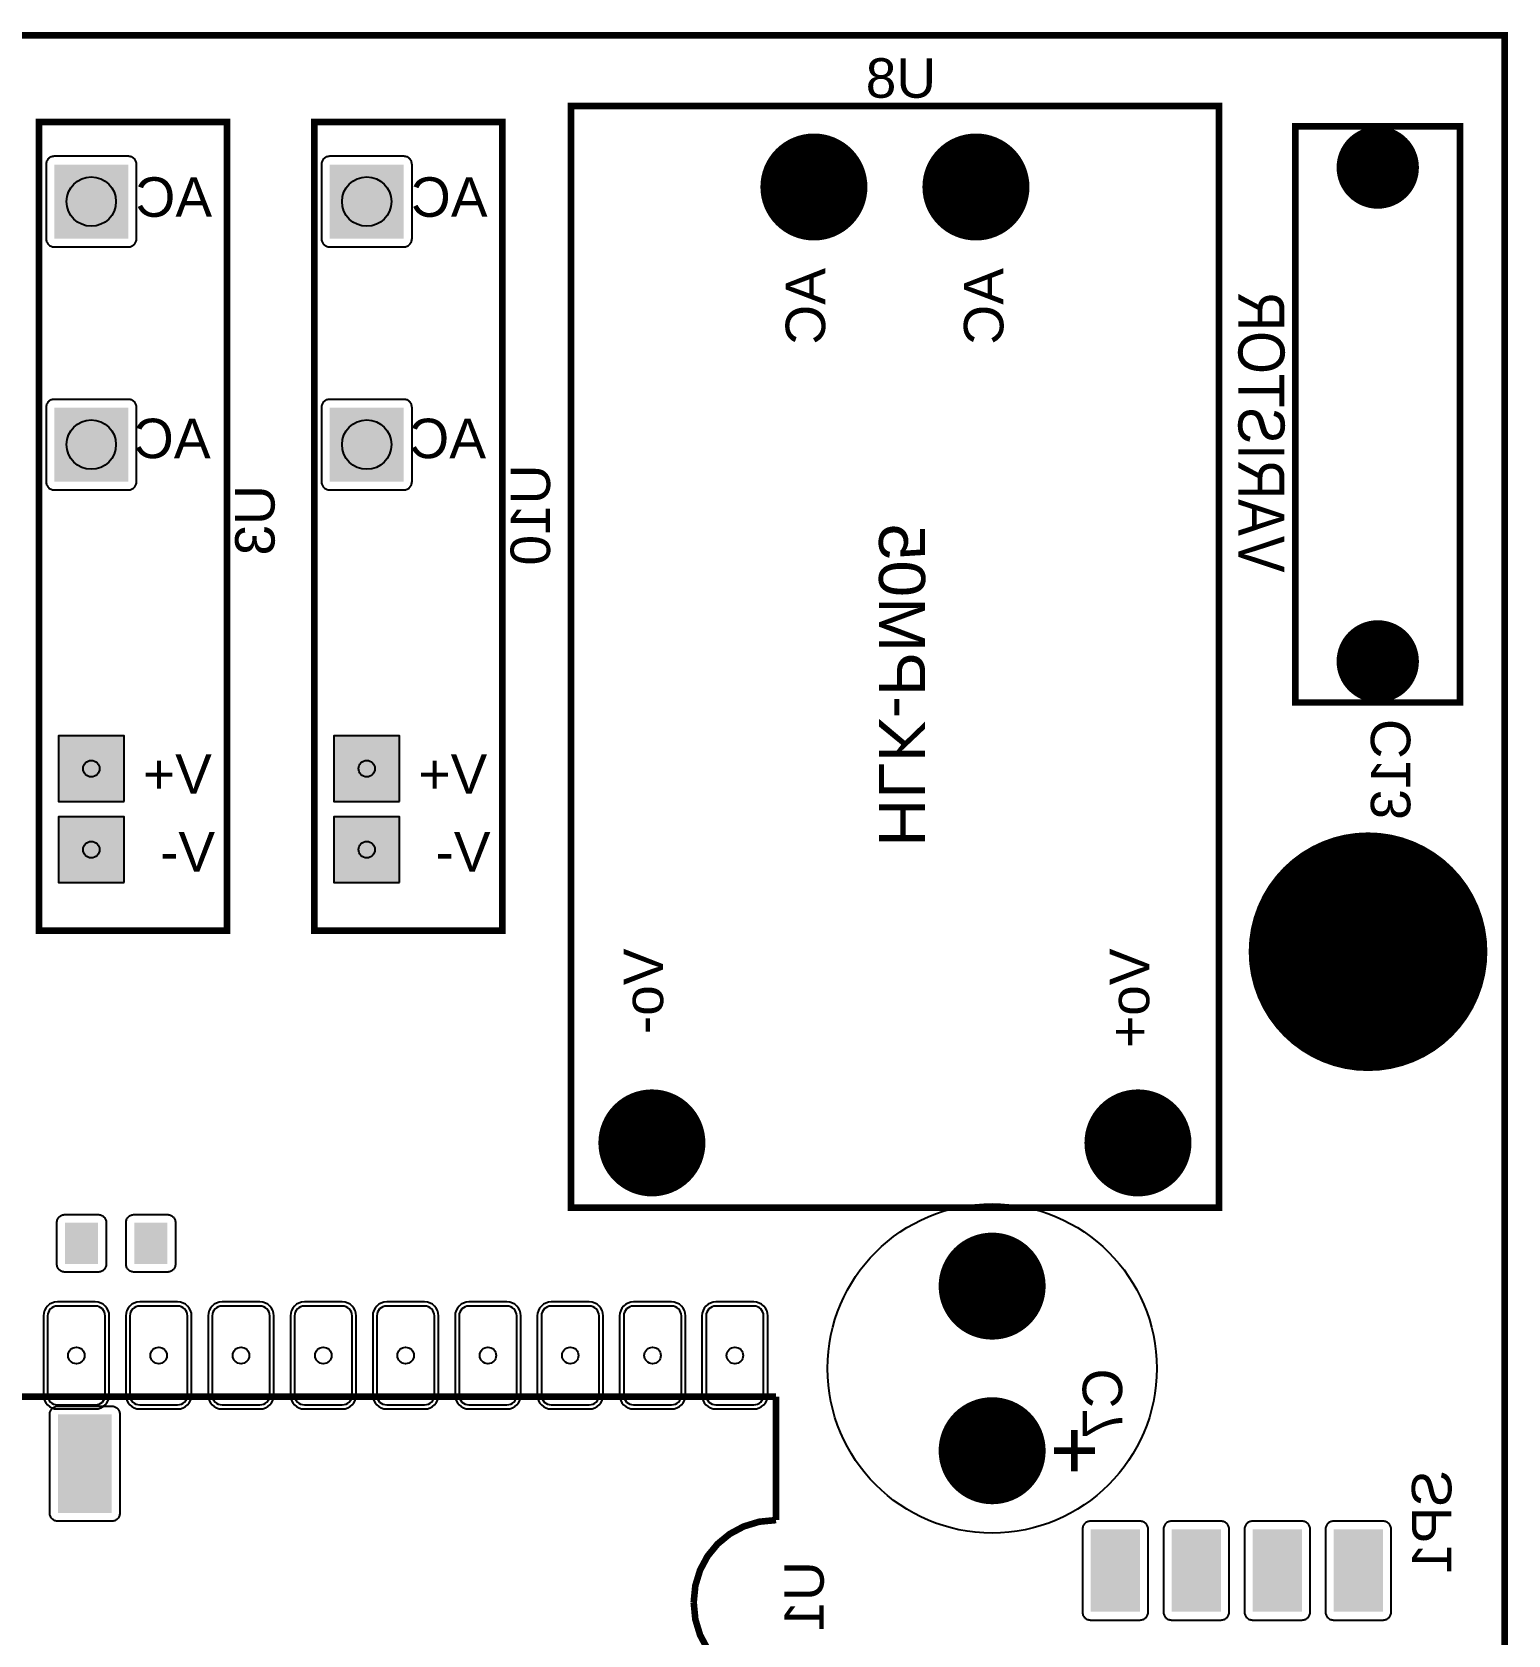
# Model space of a CAD drawing. Header units: inches. Extents: x -2.86 to 2.86, y -1.73 to 1.73.
# Drawn here: x 0.989 to 2.782, y -0.218 to 1.73 of the extents above; entities that cross this region are included whole.
import ezdxf

# ---------------------------------------------------------------- set-up
doc = ezdxf.new("R2010")
doc.units = ezdxf.units.IN
doc.layers.get('0').update_dxf_attribs({"linetype": 'CONTINUOUS'})

# ---------------------------------------------------------------- blocks, each defined once
blk = doc.blocks.new('RPAD')
blk.add_trace([(-0.5, -0.5), (-0.5, 0.5), (0.5, -0.5), (0.5, 0.5)])
blk = doc.blocks.new('EPAD')
at = {"const_width": 0.5}
blk.add_lwpolyline([(-0.25, 0, 1), (0.25, 0, 1)], format="xyb", close=True, dxfattribs=at)

msp = doc.modelspace()

# ---------------------------------------------------------------- linework, layer by layer
at = {"const_width": 0.008}
for points in [[(-2.856299, -1.725984), (2.778189, -1.725984), (2.778189, 1.725984), (-2.856299, 1.725984), (-2.856299, -1.725984)], [(-2.856299, -1.725984), (2.778189, -1.725984), (2.778189, 1.725984), (-2.856299, 1.725984), (-2.856299, -1.725984)], [(-2.856299, -1.725984), (2.778189, -1.725984), (2.778189, 1.725984), (-2.856299, 1.725984), (-2.856299, -1.725984)], [(1.643701, 0.301575), (2.431102, 0.301575), (2.431102, 1.640157), (1.643701, 1.640157), (1.643701, 0.301575)], [(1.643701, 0.301575), (2.431102, 0.301575), (2.431102, 1.640157), (1.643701, 1.640157), (1.643701, 0.301575)], [(1.643701, 0.301575), (2.431102, 0.301575), (2.431102, 1.640157), (1.643701, 1.640157), (1.643701, 0.301575)], [(0.997417, 0.638189), (1.225764, 0.638189), (1.225764, 1.620756), (0.997417, 1.620756), (0.997417, 0.638189)], [(0.997417, 0.638189), (1.225764, 0.638189), (1.225764, 1.620756), (0.997417, 1.620756), (0.997417, 0.638189)], [(0.997417, 0.638189), (1.225764, 0.638189), (1.225764, 1.620756), (0.997417, 1.620756), (0.997417, 0.638189)], [(1.332063, 0.638189), (1.560409, 0.638189), (1.560409, 1.620756), (1.332063, 1.620756), (1.332063, 0.638189)], [(1.332063, 0.638189), (1.560409, 0.638189), (1.560409, 1.620756), (1.332063, 1.620756), (1.332063, 0.638189)], [(1.332063, 0.638189), (1.560409, 0.638189), (1.560409, 1.620756), (1.332063, 1.620756), (1.332063, 0.638189)], [(2.524016, 0.915354), (2.724016, 0.915354), (2.724016, 1.615354), (2.524016, 1.615354), (2.524016, 0.915354)], [(2.524016, 0.915354), (2.724016, 0.915354), (2.724016, 1.615354), (2.524016, 1.615354), (2.524016, 0.915354)], [(2.524016, 0.915354), (2.724016, 0.915354), (2.724016, 1.615354), (2.524016, 1.615354), (2.524016, 0.915354)], [(1.892913, 0.072047), (-0.107087, 0.072047)], [(1.892913, 0.072047), (-0.107087, 0.072047)], [(1.892913, 0.072047), (-0.107087, 0.072047)], [(1.892913, -0.077953), (1.892913, 0.072047)], [(1.892913, -0.077953), (1.892913, 0.072047)], [(1.892913, -0.077953), (1.892913, 0.072047)], [(2.255512, -0.018701), (2.255512, 0.031299)], [(2.255512, -0.018701), (2.255512, 0.031299)], [(2.255512, -0.018701), (2.255512, 0.031299)], [(2.280512, 0.006299), (2.230512, 0.006299)], [(2.280512, 0.006299), (2.230512, 0.006299)], [(2.280512, 0.006299), (2.230512, 0.006299)], [(1.792913, -0.177953), (1.794913, -0.157578), (1.800663, -0.138703), (1.809788, -0.121703), (1.821913, -0.106953), (1.836663, -0.094828), (1.853663, -0.085703), (1.872539, -0.079953), (1.892913, -0.077953)], [(1.792913, -0.177953), (1.794913, -0.157578), (1.800663, -0.138703), (1.809788, -0.121703), (1.821913, -0.106953), (1.836663, -0.094828), (1.853663, -0.085703), (1.872539, -0.079953), (1.892913, -0.077953)], [(1.792913, -0.177953), (1.794913, -0.157578), (1.800663, -0.138703), (1.809788, -0.121703), (1.821913, -0.106953), (1.836663, -0.094828), (1.853663, -0.085703), (1.872539, -0.079953), (1.892913, -0.077953)], [(1.792913, -0.177953), (1.794913, -0.198615), (1.800663, -0.217625), (1.809788, -0.234642), (1.821913, -0.249328), (1.836663, -0.261341), (1.853663, -0.270343), (1.872539, -0.275994), (1.892913, -0.277953)], [(1.792913, -0.177953), (1.794913, -0.198615), (1.800663, -0.217625), (1.809788, -0.234642), (1.821913, -0.249328), (1.836663, -0.261341), (1.853663, -0.270343), (1.872539, -0.275994), (1.892913, -0.277953)], [(1.792913, -0.177953), (1.794913, -0.198615), (1.800663, -0.217625), (1.809788, -0.234642), (1.821913, -0.249328), (1.836663, -0.261341), (1.853663, -0.270343), (1.872539, -0.275994), (1.892913, -0.277953)]]:
    msp.add_lwpolyline(points, dxfattribs=at)
for points in [[(1.116024, 1.479016), (1.116024, 1.569016), (1.115973, 1.570055), (1.115825, 1.57106), (1.115583, 1.572027), (1.115252, 1.572951), (1.114837, 1.573828), (1.114343, 1.574652), (1.113773, 1.575419), (1.113133, 1.576125), (1.112427, 1.576765), (1.111659, 1.577335), (1.110835, 1.577829), (1.109959, 1.578244), (1.109035, 1.578575), (1.108068, 1.578817), (1.107063, 1.578965), (1.106024, 1.579016), (1.016024, 1.579016), (1.014984, 1.578965), (1.013979, 1.578817), (1.013012, 1.578575), (1.012088, 1.578244), (1.011212, 1.577829), (1.010388, 1.577335), (1.00962, 1.576765), (1.008914, 1.576125), (1.008274, 1.575419), (1.007705, 1.574652), (1.00721, 1.573828), (1.006795, 1.572951), (1.006465, 1.572027), (1.006222, 1.57106), (1.006074, 1.570055), (1.006024, 1.569016), (1.006024, 1.479016), (1.006074, 1.477976), (1.006222, 1.476971), (1.006465, 1.476004), (1.006795, 1.47508), (1.00721, 1.474204), (1.007705, 1.47338), (1.008274, 1.472612), (1.008914, 1.471906), (1.00962, 1.471266), (1.010388, 1.470697), (1.011212, 1.470202), (1.012088, 1.469787), (1.013012, 1.469457), (1.013979, 1.469215), (1.014984, 1.469066), (1.016024, 1.469016), (1.106024, 1.469016), (1.107063, 1.469066), (1.108068, 1.469215), (1.109035, 1.469457), (1.109959, 1.469787), (1.110835, 1.470202), (1.111659, 1.470697), (1.112427, 1.471266), (1.113133, 1.471906), (1.113773, 1.472612), (1.114343, 1.47338), (1.114837, 1.474204), (1.115252, 1.47508), (1.115583, 1.476004), (1.115825, 1.476971), (1.115973, 1.477976), (1.116024, 1.479016)], [(1.450669, 1.479016), (1.450669, 1.569016), (1.450619, 1.570055), (1.45047, 1.57106), (1.450228, 1.572027), (1.449898, 1.572951), (1.449483, 1.573828), (1.448988, 1.574652), (1.448419, 1.575419), (1.447779, 1.576125), (1.447072, 1.576765), (1.446305, 1.577335), (1.445481, 1.577829), (1.444605, 1.578244), (1.443681, 1.578575), (1.442714, 1.578817), (1.441709, 1.578965), (1.440669, 1.579016), (1.350669, 1.579016), (1.34963, 1.578965), (1.348625, 1.578817), (1.347658, 1.578575), (1.346734, 1.578244), (1.345857, 1.577829), (1.345033, 1.577335), (1.344266, 1.576765), (1.34356, 1.576125), (1.34292, 1.575419), (1.34235, 1.574652), (1.341856, 1.573828), (1.341441, 1.572951), (1.34111, 1.572027), (1.340868, 1.57106), (1.34072, 1.570055), (1.340669, 1.569016), (1.340669, 1.479016), (1.34072, 1.477976), (1.340868, 1.476971), (1.34111, 1.476004), (1.341441, 1.47508), (1.341856, 1.474204), (1.34235, 1.47338), (1.34292, 1.472612), (1.34356, 1.471906), (1.344266, 1.471266), (1.345033, 1.470697), (1.345857, 1.470202), (1.346734, 1.469787), (1.347658, 1.469457), (1.348625, 1.469215), (1.34963, 1.469066), (1.350669, 1.469016), (1.440669, 1.469016), (1.441709, 1.469066), (1.442714, 1.469215), (1.443681, 1.469457), (1.444605, 1.469787), (1.445481, 1.470202), (1.446305, 1.470697), (1.447072, 1.471266), (1.447779, 1.471906), (1.448419, 1.472612), (1.448988, 1.47338), (1.449483, 1.474204), (1.449898, 1.47508), (1.450228, 1.476004), (1.45047, 1.476971), (1.450619, 1.477976), (1.450669, 1.479016)], [(1.116024, 1.18374), (1.116024, 1.27374), (1.115973, 1.27478), (1.115825, 1.275785), (1.115583, 1.276752), (1.115252, 1.277676), (1.114837, 1.278552), (1.114343, 1.279376), (1.113773, 1.280144), (1.113133, 1.28085), (1.112427, 1.28149), (1.111659, 1.282059), (1.110835, 1.282554), (1.109959, 1.282969), (1.109035, 1.283299), (1.108068, 1.283541), (1.107063, 1.28369), (1.106024, 1.28374), (1.016024, 1.28374), (1.014984, 1.28369), (1.013979, 1.283541), (1.013012, 1.283299), (1.012088, 1.282969), (1.011212, 1.282554), (1.010388, 1.282059), (1.00962, 1.28149), (1.008914, 1.28085), (1.008274, 1.280144), (1.007705, 1.279376), (1.00721, 1.278552), (1.006795, 1.277676), (1.006465, 1.276752), (1.006222, 1.275785), (1.006074, 1.27478), (1.006024, 1.27374), (1.006024, 1.18374), (1.006074, 1.182701), (1.006222, 1.181696), (1.006465, 1.180729), (1.006795, 1.179805), (1.00721, 1.178928), (1.007705, 1.178104), (1.008274, 1.177337), (1.008914, 1.176631), (1.00962, 1.175991), (1.010388, 1.175421), (1.011212, 1.174927), (1.012088, 1.174512), (1.013012, 1.174181), (1.013979, 1.173939), (1.014984, 1.173791), (1.016024, 1.17374), (1.106024, 1.17374), (1.107063, 1.173791), (1.108068, 1.173939), (1.109035, 1.174181), (1.109959, 1.174512), (1.110835, 1.174927), (1.111659, 1.175421), (1.112427, 1.175991), (1.113133, 1.176631), (1.113773, 1.177337), (1.114343, 1.178104), (1.114837, 1.178928), (1.115252, 1.179805), (1.115583, 1.180729), (1.115825, 1.181696), (1.115973, 1.182701), (1.116024, 1.18374)], [(1.450669, 1.18374), (1.450669, 1.27374), (1.450619, 1.27478), (1.45047, 1.275785), (1.450228, 1.276752), (1.449898, 1.277676), (1.449483, 1.278552), (1.448988, 1.279376), (1.448419, 1.280144), (1.447779, 1.28085), (1.447072, 1.28149), (1.446305, 1.282059), (1.445481, 1.282554), (1.444605, 1.282969), (1.443681, 1.283299), (1.442714, 1.283541), (1.441709, 1.28369), (1.440669, 1.28374), (1.350669, 1.28374), (1.34963, 1.28369), (1.348625, 1.283541), (1.347658, 1.283299), (1.346734, 1.282969), (1.345857, 1.282554), (1.345033, 1.282059), (1.344266, 1.28149), (1.34356, 1.28085), (1.34292, 1.280144), (1.34235, 1.279376), (1.341856, 1.278552), (1.341441, 1.277676), (1.34111, 1.276752), (1.340868, 1.275785), (1.34072, 1.27478), (1.340669, 1.27374), (1.340669, 1.18374), (1.34072, 1.182701), (1.340868, 1.181696), (1.34111, 1.180729), (1.341441, 1.179805), (1.341856, 1.178928), (1.34235, 1.178104), (1.34292, 1.177337), (1.34356, 1.176631), (1.344266, 1.175991), (1.345033, 1.175421), (1.345857, 1.174927), (1.346734, 1.174512), (1.347658, 1.174181), (1.348625, 1.173939), (1.34963, 1.173791), (1.350669, 1.17374), (1.440669, 1.17374), (1.441709, 1.173791), (1.442714, 1.173939), (1.443681, 1.174181), (1.444605, 1.174512), (1.445481, 1.174927), (1.446305, 1.175421), (1.447072, 1.175991), (1.447779, 1.176631), (1.448419, 1.177337), (1.448988, 1.178104), (1.449483, 1.178928), (1.449898, 1.179805), (1.450228, 1.180729), (1.45047, 1.181696), (1.450619, 1.182701), (1.450669, 1.18374)], [(1.101024, 0.795039), (1.101024, 0.875039), (1.021024, 0.875039), (1.021024, 0.795039), (1.101024, 0.795039)], [(1.435669, 0.795039), (1.435669, 0.875039), (1.355669, 0.875039), (1.355669, 0.795039), (1.435669, 0.795039)], [(1.101024, 0.696614), (1.101024, 0.776614), (1.021024, 0.776614), (1.021024, 0.696614), (1.101024, 0.696614)], [(1.435669, 0.696614), (1.435669, 0.776614), (1.355669, 0.776614), (1.355669, 0.696614), (1.435669, 0.696614)], [(1.029213, 0.293268), (1.069213, 0.293268), (1.070252, 0.293217), (1.071257, 0.293069), (1.072224, 0.292827), (1.073148, 0.292496), (1.074024, 0.292081), (1.074848, 0.291587), (1.075616, 0.291017), (1.076322, 0.290377), (1.076962, 0.289671), (1.077531, 0.288904), (1.078026, 0.28808), (1.078441, 0.287203), (1.078772, 0.286279), (1.079014, 0.285312), (1.079162, 0.284307), (1.079213, 0.283268), (1.079213, 0.233268), (1.079162, 0.232228), (1.079014, 0.231223), (1.078772, 0.230256), (1.078441, 0.229332), (1.078026, 0.228456), (1.077531, 0.227632), (1.076962, 0.226865), (1.076322, 0.226158), (1.075616, 0.225518), (1.074848, 0.224949), (1.074024, 0.224454), (1.073148, 0.224039), (1.072224, 0.223709), (1.071257, 0.223467), (1.070252, 0.223318), (1.069213, 0.223268), (1.029213, 0.223268), (1.028173, 0.223318), (1.027168, 0.223467), (1.026201, 0.223709), (1.025277, 0.224039), (1.024401, 0.224454), (1.023577, 0.224949), (1.022809, 0.225518), (1.022103, 0.226158), (1.021463, 0.226865), (1.020894, 0.227632), (1.020399, 0.228456), (1.019984, 0.229332), (1.019654, 0.230256), (1.019411, 0.231223), (1.019263, 0.232228), (1.019213, 0.233268), (1.019213, 0.283268), (1.019263, 0.284307), (1.019411, 0.285312), (1.019654, 0.286279), (1.019984, 0.287203), (1.020399, 0.28808), (1.020894, 0.288904), (1.021463, 0.289671), (1.022103, 0.290377), (1.022809, 0.291017), (1.023577, 0.291587), (1.024401, 0.292081), (1.025277, 0.292496), (1.026201, 0.292827), (1.027168, 0.293069), (1.028173, 0.293217), (1.029213, 0.293268)], [(1.113213, 0.293268), (1.153213, 0.293268), (1.154252, 0.293217), (1.155257, 0.293069), (1.156224, 0.292827), (1.157148, 0.292496), (1.158024, 0.292081), (1.158848, 0.291587), (1.159616, 0.291017), (1.160322, 0.290377), (1.160962, 0.289671), (1.161531, 0.288904), (1.162026, 0.28808), (1.162441, 0.287203), (1.162772, 0.286279), (1.163014, 0.285312), (1.163162, 0.284307), (1.163213, 0.283268), (1.163213, 0.233268), (1.163162, 0.232228), (1.163014, 0.231223), (1.162772, 0.230256), (1.162441, 0.229332), (1.162026, 0.228456), (1.161531, 0.227632), (1.160962, 0.226865), (1.160322, 0.226158), (1.159616, 0.225518), (1.158848, 0.224949), (1.158024, 0.224454), (1.157148, 0.224039), (1.156224, 0.223709), (1.155257, 0.223467), (1.154252, 0.223318), (1.153213, 0.223268), (1.113213, 0.223268), (1.112173, 0.223318), (1.111168, 0.223467), (1.110201, 0.223709), (1.109277, 0.224039), (1.108401, 0.224454), (1.107577, 0.224949), (1.106809, 0.225518), (1.106103, 0.226158), (1.105463, 0.226865), (1.104894, 0.227632), (1.104399, 0.228456), (1.103984, 0.229332), (1.103654, 0.230256), (1.103411, 0.231223), (1.103263, 0.232228), (1.103213, 0.233268), (1.103213, 0.283268), (1.103263, 0.284307), (1.103411, 0.285312), (1.103654, 0.286279), (1.103984, 0.287203), (1.104399, 0.28808), (1.104894, 0.288904), (1.105463, 0.289671), (1.106103, 0.290377), (1.106809, 0.291017), (1.107577, 0.291587), (1.108401, 0.292081), (1.109277, 0.292496), (1.110201, 0.292827), (1.111168, 0.293069), (1.112173, 0.293217), (1.113213, 0.293268)], [(1.019913, 0.057047), (1.065913, 0.057047), (1.069389, 0.057385), (1.072604, 0.058359), (1.075494, 0.059905), (1.077999, 0.061961), (1.080056, 0.064466), (1.081602, 0.067357), (1.082575, 0.070571), (1.082913, 0.074047), (1.082913, 0.170047), (1.082575, 0.173523), (1.081602, 0.176737), (1.080056, 0.179628), (1.077999, 0.182133), (1.075494, 0.18419), (1.072604, 0.185736), (1.069389, 0.186709), (1.065913, 0.187047), (1.019913, 0.187047), (1.016437, 0.186709), (1.013223, 0.185736), (1.010332, 0.18419), (1.007828, 0.182133), (1.005771, 0.179628), (1.004225, 0.176737), (1.003252, 0.173523), (1.002913, 0.170047), (1.002913, 0.074047), (1.003252, 0.070571), (1.004225, 0.067357), (1.005771, 0.064466), (1.007828, 0.061961), (1.010332, 0.059905), (1.013223, 0.058359), (1.016437, 0.057385), (1.019913, 0.057047)], [(1.019913, 0.062047), (1.065913, 0.062047), (1.068367, 0.062286), (1.070636, 0.062973), (1.072676, 0.064064), (1.074444, 0.065516), (1.075896, 0.067284), (1.076987, 0.069324), (1.077674, 0.071594), (1.077913, 0.074047), (1.077913, 0.170047), (1.077674, 0.172501), (1.076987, 0.17477), (1.075896, 0.17681), (1.074444, 0.178578), (1.072676, 0.18003), (1.070636, 0.181122), (1.068367, 0.181809), (1.065913, 0.182047), (1.019913, 0.182047), (1.01746, 0.181809), (1.015191, 0.181122), (1.01315, 0.18003), (1.011382, 0.178578), (1.009931, 0.17681), (1.008839, 0.17477), (1.008152, 0.172501), (1.007913, 0.170047), (1.007913, 0.074047), (1.008152, 0.071594), (1.008839, 0.069324), (1.009931, 0.067284), (1.011382, 0.065516), (1.01315, 0.064064), (1.015191, 0.062973), (1.01746, 0.062286), (1.019913, 0.062047)], [(1.119913, 0.057047), (1.165913, 0.057047), (1.169389, 0.057385), (1.172604, 0.058359), (1.175494, 0.059905), (1.177999, 0.061961), (1.180056, 0.064466), (1.181602, 0.067357), (1.182575, 0.070571), (1.182913, 0.074047), (1.182913, 0.170047), (1.182575, 0.173523), (1.181602, 0.176737), (1.180056, 0.179628), (1.177999, 0.182133), (1.175494, 0.18419), (1.172604, 0.185736), (1.169389, 0.186709), (1.165913, 0.187047), (1.119913, 0.187047), (1.116437, 0.186709), (1.113223, 0.185736), (1.110332, 0.18419), (1.107828, 0.182133), (1.105771, 0.179628), (1.104225, 0.176737), (1.103252, 0.173523), (1.102913, 0.170047), (1.102913, 0.074047), (1.103252, 0.070571), (1.104225, 0.067357), (1.105771, 0.064466), (1.107828, 0.061961), (1.110332, 0.059905), (1.113223, 0.058359), (1.116437, 0.057385), (1.119913, 0.057047)], [(1.119913, 0.062047), (1.165913, 0.062047), (1.168367, 0.062286), (1.170636, 0.062973), (1.172676, 0.064064), (1.174444, 0.065516), (1.175896, 0.067284), (1.176987, 0.069324), (1.177674, 0.071594), (1.177913, 0.074047), (1.177913, 0.170047), (1.177674, 0.172501), (1.176987, 0.17477), (1.175896, 0.17681), (1.174444, 0.178578), (1.172676, 0.18003), (1.170636, 0.181122), (1.168367, 0.181809), (1.165913, 0.182047), (1.119913, 0.182047), (1.11746, 0.181809), (1.115191, 0.181122), (1.11315, 0.18003), (1.111382, 0.178578), (1.109931, 0.17681), (1.108839, 0.17477), (1.108152, 0.172501), (1.107913, 0.170047), (1.107913, 0.074047), (1.108152, 0.071594), (1.108839, 0.069324), (1.109931, 0.067284), (1.111382, 0.065516), (1.11315, 0.064064), (1.115191, 0.062973), (1.11746, 0.062286), (1.119913, 0.062047)], [(1.219913, 0.057047), (1.265913, 0.057047), (1.269389, 0.057385), (1.272604, 0.058359), (1.275494, 0.059905), (1.277999, 0.061961), (1.280056, 0.064466), (1.281602, 0.067357), (1.282575, 0.070571), (1.282913, 0.074047), (1.282913, 0.170047), (1.282575, 0.173523), (1.281602, 0.176737), (1.280056, 0.179628), (1.277999, 0.182133), (1.275494, 0.18419), (1.272604, 0.185736), (1.269389, 0.186709), (1.265913, 0.187047), (1.219913, 0.187047), (1.216437, 0.186709), (1.213223, 0.185736), (1.210332, 0.18419), (1.207828, 0.182133), (1.205771, 0.179628), (1.204225, 0.176737), (1.203252, 0.173523), (1.202913, 0.170047), (1.202913, 0.074047), (1.203252, 0.070571), (1.204225, 0.067357), (1.205771, 0.064466), (1.207828, 0.061961), (1.210332, 0.059905), (1.213223, 0.058359), (1.216437, 0.057385), (1.219913, 0.057047)], [(1.219913, 0.062047), (1.265913, 0.062047), (1.268367, 0.062286), (1.270636, 0.062973), (1.272676, 0.064064), (1.274444, 0.065516), (1.275896, 0.067284), (1.276987, 0.069324), (1.277674, 0.071594), (1.277913, 0.074047), (1.277913, 0.170047), (1.277674, 0.172501), (1.276987, 0.17477), (1.275896, 0.17681), (1.274444, 0.178578), (1.272676, 0.18003), (1.270636, 0.181122), (1.268367, 0.181809), (1.265913, 0.182047), (1.219913, 0.182047), (1.21746, 0.181809), (1.215191, 0.181122), (1.21315, 0.18003), (1.211382, 0.178578), (1.209931, 0.17681), (1.208839, 0.17477), (1.208152, 0.172501), (1.207913, 0.170047), (1.207913, 0.074047), (1.208152, 0.071594), (1.208839, 0.069324), (1.209931, 0.067284), (1.211382, 0.065516), (1.21315, 0.064064), (1.215191, 0.062973), (1.21746, 0.062286), (1.219913, 0.062047)], [(1.319913, 0.057047), (1.365913, 0.057047), (1.369389, 0.057385), (1.372604, 0.058359), (1.375494, 0.059905), (1.377999, 0.061961), (1.380056, 0.064466), (1.381602, 0.067357), (1.382575, 0.070571), (1.382913, 0.074047), (1.382913, 0.170047), (1.382575, 0.173523), (1.381602, 0.176737), (1.380056, 0.179628), (1.377999, 0.182133), (1.375494, 0.18419), (1.372604, 0.185736), (1.369389, 0.186709), (1.365913, 0.187047), (1.319913, 0.187047), (1.316437, 0.186709), (1.313223, 0.185736), (1.310332, 0.18419), (1.307828, 0.182133), (1.305771, 0.179628), (1.304225, 0.176737), (1.303252, 0.173523), (1.302913, 0.170047), (1.302913, 0.074047), (1.303252, 0.070571), (1.304225, 0.067357), (1.305771, 0.064466), (1.307828, 0.061961), (1.310332, 0.059905), (1.313223, 0.058359), (1.316437, 0.057385), (1.319913, 0.057047)], [(1.319913, 0.062047), (1.365913, 0.062047), (1.368367, 0.062286), (1.370636, 0.062973), (1.372676, 0.064064), (1.374444, 0.065516), (1.375896, 0.067284), (1.376987, 0.069324), (1.377674, 0.071594), (1.377913, 0.074047), (1.377913, 0.170047), (1.377674, 0.172501), (1.376987, 0.17477), (1.375896, 0.17681), (1.374444, 0.178578), (1.372676, 0.18003), (1.370636, 0.181122), (1.368367, 0.181809), (1.365913, 0.182047), (1.319913, 0.182047), (1.31746, 0.181809), (1.315191, 0.181122), (1.31315, 0.18003), (1.311382, 0.178578), (1.309931, 0.17681), (1.308839, 0.17477), (1.308152, 0.172501), (1.307913, 0.170047), (1.307913, 0.074047), (1.308152, 0.071594), (1.308839, 0.069324), (1.309931, 0.067284), (1.311382, 0.065516), (1.31315, 0.064064), (1.315191, 0.062973), (1.31746, 0.062286), (1.319913, 0.062047)], [(1.419913, 0.057047), (1.465913, 0.057047), (1.469389, 0.057385), (1.472604, 0.058359), (1.475494, 0.059905), (1.477999, 0.061961), (1.480056, 0.064466), (1.481602, 0.067357), (1.482575, 0.070571), (1.482913, 0.074047), (1.482913, 0.170047), (1.482575, 0.173523), (1.481602, 0.176737), (1.480056, 0.179628), (1.477999, 0.182133), (1.475494, 0.18419), (1.472604, 0.185736), (1.469389, 0.186709), (1.465913, 0.187047), (1.419913, 0.187047), (1.416437, 0.186709), (1.413223, 0.185736), (1.410332, 0.18419), (1.407828, 0.182133), (1.405771, 0.179628), (1.404225, 0.176737), (1.403252, 0.173523), (1.402913, 0.170047), (1.402913, 0.074047), (1.403252, 0.070571), (1.404225, 0.067357), (1.405771, 0.064466), (1.407828, 0.061961), (1.410332, 0.059905), (1.413223, 0.058359), (1.416437, 0.057385), (1.419913, 0.057047)], [(1.419913, 0.062047), (1.465913, 0.062047), (1.468367, 0.062286), (1.470636, 0.062973), (1.472676, 0.064064), (1.474444, 0.065516), (1.475896, 0.067284), (1.476987, 0.069324), (1.477674, 0.071594), (1.477913, 0.074047), (1.477913, 0.170047), (1.477674, 0.172501), (1.476987, 0.17477), (1.475896, 0.17681), (1.474444, 0.178578), (1.472676, 0.18003), (1.470636, 0.181122), (1.468367, 0.181809), (1.465913, 0.182047), (1.419913, 0.182047), (1.41746, 0.181809), (1.415191, 0.181122), (1.41315, 0.18003), (1.411382, 0.178578), (1.409931, 0.17681), (1.408839, 0.17477), (1.408152, 0.172501), (1.407913, 0.170047), (1.407913, 0.074047), (1.408152, 0.071594), (1.408839, 0.069324), (1.409931, 0.067284), (1.411382, 0.065516), (1.41315, 0.064064), (1.415191, 0.062973), (1.41746, 0.062286), (1.419913, 0.062047)], [(1.519913, 0.057047), (1.565913, 0.057047), (1.569389, 0.057385), (1.572604, 0.058359), (1.575494, 0.059905), (1.577999, 0.061961), (1.580056, 0.064466), (1.581602, 0.067357), (1.582575, 0.070571), (1.582913, 0.074047), (1.582913, 0.170047), (1.582575, 0.173523), (1.581602, 0.176737), (1.580056, 0.179628), (1.577999, 0.182133), (1.575494, 0.18419), (1.572604, 0.185736), (1.569389, 0.186709), (1.565913, 0.187047), (1.519913, 0.187047), (1.516437, 0.186709), (1.513223, 0.185736), (1.510332, 0.18419), (1.507828, 0.182133), (1.505771, 0.179628), (1.504225, 0.176737), (1.503252, 0.173523), (1.502913, 0.170047), (1.502913, 0.074047), (1.503252, 0.070571), (1.504225, 0.067357), (1.505771, 0.064466), (1.507828, 0.061961), (1.510332, 0.059905), (1.513223, 0.058359), (1.516437, 0.057385), (1.519913, 0.057047)], [(1.519913, 0.062047), (1.565913, 0.062047), (1.568367, 0.062286), (1.570636, 0.062973), (1.572676, 0.064064), (1.574444, 0.065516), (1.575896, 0.067284), (1.576987, 0.069324), (1.577674, 0.071594), (1.577913, 0.074047), (1.577913, 0.170047), (1.577674, 0.172501), (1.576987, 0.17477), (1.575896, 0.17681), (1.574444, 0.178578), (1.572676, 0.18003), (1.570636, 0.181122), (1.568367, 0.181809), (1.565913, 0.182047), (1.519913, 0.182047), (1.51746, 0.181809), (1.515191, 0.181122), (1.51315, 0.18003), (1.511382, 0.178578), (1.509931, 0.17681), (1.508839, 0.17477), (1.508152, 0.172501), (1.507913, 0.170047), (1.507913, 0.074047), (1.508152, 0.071594), (1.508839, 0.069324), (1.509931, 0.067284), (1.511382, 0.065516), (1.51315, 0.064064), (1.515191, 0.062973), (1.51746, 0.062286), (1.519913, 0.062047)], [(1.619913, 0.057047), (1.665913, 0.057047), (1.669389, 0.057385), (1.672604, 0.058359), (1.675494, 0.059905), (1.677999, 0.061961), (1.680056, 0.064466), (1.681602, 0.067357), (1.682575, 0.070571), (1.682913, 0.074047), (1.682913, 0.170047), (1.682575, 0.173523), (1.681602, 0.176737), (1.680056, 0.179628), (1.677999, 0.182133), (1.675494, 0.18419), (1.672604, 0.185736), (1.669389, 0.186709), (1.665913, 0.187047), (1.619913, 0.187047), (1.616437, 0.186709), (1.613223, 0.185736), (1.610332, 0.18419), (1.607828, 0.182133), (1.605771, 0.179628), (1.604225, 0.176737), (1.603252, 0.173523), (1.602913, 0.170047), (1.602913, 0.074047), (1.603252, 0.070571), (1.604225, 0.067357), (1.605771, 0.064466), (1.607828, 0.061961), (1.610332, 0.059905), (1.613223, 0.058359), (1.616437, 0.057385), (1.619913, 0.057047)], [(1.619913, 0.062047), (1.665913, 0.062047), (1.668367, 0.062286), (1.670636, 0.062973), (1.672676, 0.064064), (1.674444, 0.065516), (1.675896, 0.067284), (1.676987, 0.069324), (1.677674, 0.071594), (1.677913, 0.074047), (1.677913, 0.170047), (1.677674, 0.172501), (1.676987, 0.17477), (1.675896, 0.17681), (1.674444, 0.178578), (1.672676, 0.18003), (1.670636, 0.181122), (1.668367, 0.181809), (1.665913, 0.182047), (1.619913, 0.182047), (1.61746, 0.181809), (1.615191, 0.181122), (1.61315, 0.18003), (1.611382, 0.178578), (1.609931, 0.17681), (1.608839, 0.17477), (1.608152, 0.172501), (1.607913, 0.170047), (1.607913, 0.074047), (1.608152, 0.071594), (1.608839, 0.069324), (1.609931, 0.067284), (1.611382, 0.065516), (1.61315, 0.064064), (1.615191, 0.062973), (1.61746, 0.062286), (1.619913, 0.062047)], [(1.719913, 0.057047), (1.765913, 0.057047), (1.769389, 0.057385), (1.772604, 0.058359), (1.775494, 0.059905), (1.777999, 0.061961), (1.780056, 0.064466), (1.781602, 0.067357), (1.782575, 0.070571), (1.782913, 0.074047), (1.782913, 0.170047), (1.782575, 0.173523), (1.781602, 0.176737), (1.780056, 0.179628), (1.777999, 0.182133), (1.775494, 0.18419), (1.772604, 0.185736), (1.769389, 0.186709), (1.765913, 0.187047), (1.719913, 0.187047), (1.716437, 0.186709), (1.713223, 0.185736), (1.710332, 0.18419), (1.707828, 0.182133), (1.705771, 0.179628), (1.704225, 0.176737), (1.703252, 0.173523), (1.702913, 0.170047), (1.702913, 0.074047), (1.703252, 0.070571), (1.704225, 0.067357), (1.705771, 0.064466), (1.707828, 0.061961), (1.710332, 0.059905), (1.713223, 0.058359), (1.716437, 0.057385), (1.719913, 0.057047)], [(1.719913, 0.062047), (1.765913, 0.062047), (1.768367, 0.062286), (1.770636, 0.062973), (1.772676, 0.064064), (1.774444, 0.065516), (1.775896, 0.067284), (1.776987, 0.069324), (1.777674, 0.071594), (1.777913, 0.074047), (1.777913, 0.170047), (1.777674, 0.172501), (1.776987, 0.17477), (1.775896, 0.17681), (1.774444, 0.178578), (1.772676, 0.18003), (1.770636, 0.181122), (1.768367, 0.181809), (1.765913, 0.182047), (1.719913, 0.182047), (1.71746, 0.181809), (1.715191, 0.181122), (1.71315, 0.18003), (1.711382, 0.178578), (1.709931, 0.17681), (1.708839, 0.17477), (1.708152, 0.172501), (1.707913, 0.170047), (1.707913, 0.074047), (1.708152, 0.071594), (1.708839, 0.069324), (1.709931, 0.067284), (1.711382, 0.065516), (1.71315, 0.064064), (1.715191, 0.062973), (1.71746, 0.062286), (1.719913, 0.062047)], [(1.819913, 0.057047), (1.865913, 0.057047), (1.869389, 0.057385), (1.872604, 0.058359), (1.875494, 0.059905), (1.877999, 0.061961), (1.880056, 0.064466), (1.881602, 0.067357), (1.882575, 0.070571), (1.882913, 0.074047), (1.882913, 0.170047), (1.882575, 0.173523), (1.881602, 0.176737), (1.880056, 0.179628), (1.877999, 0.182133), (1.875494, 0.18419), (1.872604, 0.185736), (1.869389, 0.186709), (1.865913, 0.187047), (1.819913, 0.187047), (1.816437, 0.186709), (1.813223, 0.185736), (1.810332, 0.18419), (1.807828, 0.182133), (1.805771, 0.179628), (1.804225, 0.176737), (1.803252, 0.173523), (1.802913, 0.170047), (1.802913, 0.074047), (1.803252, 0.070571), (1.804225, 0.067357), (1.805771, 0.064466), (1.807828, 0.061961), (1.810332, 0.059905), (1.813223, 0.058359), (1.816437, 0.057385), (1.819913, 0.057047)], [(1.819913, 0.062047), (1.865913, 0.062047), (1.868367, 0.062286), (1.870636, 0.062973), (1.872676, 0.064064), (1.874444, 0.065516), (1.875896, 0.067284), (1.876987, 0.069324), (1.877674, 0.071594), (1.877913, 0.074047), (1.877913, 0.170047), (1.877674, 0.172501), (1.876987, 0.17477), (1.875896, 0.17681), (1.874444, 0.178578), (1.872676, 0.18003), (1.870636, 0.181122), (1.868367, 0.181809), (1.865913, 0.182047), (1.819913, 0.182047), (1.81746, 0.181809), (1.815191, 0.181122), (1.81315, 0.18003), (1.811382, 0.178578), (1.809931, 0.17681), (1.808839, 0.17477), (1.808152, 0.172501), (1.807913, 0.170047), (1.807913, 0.074047), (1.808152, 0.071594), (1.808839, 0.069324), (1.809931, 0.067284), (1.811382, 0.065516), (1.81315, 0.064064), (1.815191, 0.062973), (1.81746, 0.062286), (1.819913, 0.062047)], [(1.02065, 0.060551), (1.08565, 0.060551), (1.086689, 0.060501), (1.087694, 0.060352), (1.088661, 0.06011), (1.089585, 0.05978), (1.090461, 0.059365), (1.091285, 0.05887), (1.092053, 0.058301), (1.092759, 0.057661), (1.093399, 0.056954), (1.093969, 0.056187), (1.094463, 0.055363), (1.094878, 0.054487), (1.095209, 0.053563), (1.095451, 0.052596), (1.095599, 0.051591), (1.09565, 0.050551), (1.09565, -0.069449), (1.095599, -0.070488), (1.095451, -0.071493), (1.095209, -0.07246), (1.094878, -0.073384), (1.094463, -0.074261), (1.093969, -0.075085), (1.093399, -0.075852), (1.092759, -0.076558), (1.092053, -0.077198), (1.091285, -0.077768), (1.090461, -0.078263), (1.089585, -0.078677), (1.088661, -0.079008), (1.087694, -0.07925), (1.086689, -0.079398), (1.08565, -0.079449), (1.02065, -0.079449), (1.01961, -0.079398), (1.018605, -0.07925), (1.017638, -0.079008), (1.016714, -0.078677), (1.015838, -0.078263), (1.015014, -0.077768), (1.014246, -0.077198), (1.01354, -0.076558), (1.0129, -0.075852), (1.012331, -0.075085), (1.011836, -0.074261), (1.011421, -0.073384), (1.011091, -0.07246), (1.010848, -0.071493), (1.0107, -0.070488), (1.01065, -0.069449), (1.01065, 0.050551), (1.0107, 0.051591), (1.010848, 0.052596), (1.011091, 0.053563), (1.011421, 0.054487), (1.011836, 0.055363), (1.012331, 0.056187), (1.0129, 0.056954), (1.01354, 0.057661), (1.014246, 0.058301), (1.015014, 0.05887), (1.015838, 0.059365), (1.016714, 0.05978), (1.017638, 0.06011), (1.018605, 0.060352), (1.01961, 0.060501), (1.02065, 0.060551)], [(2.335118, -0.07937), (2.275118, -0.07937), (2.274079, -0.07942), (2.273074, -0.079569), (2.272107, -0.079811), (2.271183, -0.080142), (2.270306, -0.080556), (2.269482, -0.081051), (2.268715, -0.08162), (2.268009, -0.082261), (2.267369, -0.082967), (2.266799, -0.083734), (2.266305, -0.084558), (2.26589, -0.085435), (2.265559, -0.086359), (2.265317, -0.087326), (2.265169, -0.088331), (2.265118, -0.08937), (2.265118, -0.18937), (2.265169, -0.190409), (2.265317, -0.191415), (2.265559, -0.192381), (2.26589, -0.193306), (2.266305, -0.194182), (2.266799, -0.195006), (2.267369, -0.195773), (2.268009, -0.19648), (2.268715, -0.19712), (2.269482, -0.197689), (2.270306, -0.198184), (2.271183, -0.198598), (2.272107, -0.198929), (2.273074, -0.199171), (2.274079, -0.19932), (2.275118, -0.19937), (2.335118, -0.19937), (2.336157, -0.19932), (2.337163, -0.199171), (2.33813, -0.198929), (2.339054, -0.198598), (2.33993, -0.198184), (2.340754, -0.197689), (2.341522, -0.19712), (2.342228, -0.19648), (2.342868, -0.195773), (2.343437, -0.195006), (2.343931, -0.194182), (2.344346, -0.193306), (2.344677, -0.192381), (2.344919, -0.191415), (2.345068, -0.190409), (2.345118, -0.18937), (2.345118, -0.08937), (2.345068, -0.088331), (2.344919, -0.087326), (2.344677, -0.086359), (2.344346, -0.085435), (2.343931, -0.084558), (2.343437, -0.083734), (2.342868, -0.082967), (2.342228, -0.082261), (2.341522, -0.08162), (2.340754, -0.081051), (2.33993, -0.080556), (2.339054, -0.080142), (2.33813, -0.079811), (2.337163, -0.079569), (2.336157, -0.07942), (2.335118, -0.07937)], [(2.433543, -0.07937), (2.373543, -0.07937), (2.372504, -0.07942), (2.371499, -0.079569), (2.370532, -0.079811), (2.369608, -0.080142), (2.368731, -0.080556), (2.367907, -0.081051), (2.36714, -0.08162), (2.366434, -0.082261), (2.365794, -0.082967), (2.365224, -0.083734), (2.36473, -0.084558), (2.364315, -0.085435), (2.363984, -0.086359), (2.363742, -0.087326), (2.363594, -0.088331), (2.363543, -0.08937), (2.363543, -0.18937), (2.363594, -0.190409), (2.363742, -0.191415), (2.363984, -0.192381), (2.364315, -0.193306), (2.36473, -0.194182), (2.365224, -0.195006), (2.365794, -0.195773), (2.366434, -0.19648), (2.36714, -0.19712), (2.367907, -0.197689), (2.368731, -0.198184), (2.369608, -0.198598), (2.370532, -0.198929), (2.371499, -0.199171), (2.372504, -0.19932), (2.373543, -0.19937), (2.433543, -0.19937), (2.434583, -0.19932), (2.435588, -0.199171), (2.436555, -0.198929), (2.437479, -0.198598), (2.438355, -0.198184), (2.439179, -0.197689), (2.439947, -0.19712), (2.440653, -0.19648), (2.441293, -0.195773), (2.441862, -0.195006), (2.442357, -0.194182), (2.442772, -0.193306), (2.443102, -0.192381), (2.443344, -0.191415), (2.443493, -0.190409), (2.443543, -0.18937), (2.443543, -0.08937), (2.443493, -0.088331), (2.443344, -0.087326), (2.443102, -0.086359), (2.442772, -0.085435), (2.442357, -0.084558), (2.441862, -0.083734), (2.441293, -0.082967), (2.440653, -0.082261), (2.439947, -0.08162), (2.439179, -0.081051), (2.438355, -0.080556), (2.437479, -0.080142), (2.436555, -0.079811), (2.435588, -0.079569), (2.434583, -0.07942), (2.433543, -0.07937)], [(2.531969, -0.07937), (2.471969, -0.07937), (2.470929, -0.07942), (2.469924, -0.079569), (2.468957, -0.079811), (2.468033, -0.080142), (2.467157, -0.080556), (2.466333, -0.081051), (2.465565, -0.08162), (2.464859, -0.082261), (2.464219, -0.082967), (2.46365, -0.083734), (2.463155, -0.084558), (2.46274, -0.085435), (2.462409, -0.086359), (2.462167, -0.087326), (2.462019, -0.088331), (2.461969, -0.08937), (2.461969, -0.18937), (2.462019, -0.190409), (2.462167, -0.191415), (2.462409, -0.192381), (2.46274, -0.193306), (2.463155, -0.194182), (2.46365, -0.195006), (2.464219, -0.195773), (2.464859, -0.19648), (2.465565, -0.19712), (2.466333, -0.197689), (2.467157, -0.198184), (2.468033, -0.198598), (2.468957, -0.198929), (2.469924, -0.199171), (2.470929, -0.19932), (2.471969, -0.19937), (2.531969, -0.19937), (2.533008, -0.19932), (2.534013, -0.199171), (2.53498, -0.198929), (2.535904, -0.198598), (2.53678, -0.198184), (2.537604, -0.197689), (2.538372, -0.19712), (2.539078, -0.19648), (2.539718, -0.195773), (2.540287, -0.195006), (2.540782, -0.194182), (2.541197, -0.193306), (2.541528, -0.192381), (2.54177, -0.191415), (2.541918, -0.190409), (2.541969, -0.18937), (2.541969, -0.08937), (2.541918, -0.088331), (2.54177, -0.087326), (2.541528, -0.086359), (2.541197, -0.085435), (2.540782, -0.084558), (2.540287, -0.083734), (2.539718, -0.082967), (2.539078, -0.082261), (2.538372, -0.08162), (2.537604, -0.081051), (2.53678, -0.080556), (2.535904, -0.080142), (2.53498, -0.079811), (2.534013, -0.079569), (2.533008, -0.07942), (2.531969, -0.07937)], [(2.630394, -0.07937), (2.570394, -0.07937), (2.569354, -0.07942), (2.568349, -0.079569), (2.567382, -0.079811), (2.566458, -0.080142), (2.565582, -0.080556), (2.564758, -0.081051), (2.56399, -0.08162), (2.563284, -0.082261), (2.562644, -0.082967), (2.562075, -0.083734), (2.56158, -0.084558), (2.561165, -0.085435), (2.560835, -0.086359), (2.560593, -0.087326), (2.560444, -0.088331), (2.560394, -0.08937), (2.560394, -0.18937), (2.560444, -0.190409), (2.560593, -0.191415), (2.560835, -0.192381), (2.561165, -0.193306), (2.56158, -0.194182), (2.562075, -0.195006), (2.562644, -0.195773), (2.563284, -0.19648), (2.56399, -0.19712), (2.564758, -0.197689), (2.565582, -0.198184), (2.566458, -0.198598), (2.567382, -0.198929), (2.568349, -0.199171), (2.569354, -0.19932), (2.570394, -0.19937), (2.630394, -0.19937), (2.631433, -0.19932), (2.632438, -0.199171), (2.633405, -0.198929), (2.634329, -0.198598), (2.635206, -0.198184), (2.63603, -0.197689), (2.636797, -0.19712), (2.637503, -0.19648), (2.638143, -0.195773), (2.638713, -0.195006), (2.639207, -0.194182), (2.639622, -0.193306), (2.639953, -0.192381), (2.640195, -0.191415), (2.640343, -0.190409), (2.640394, -0.18937), (2.640394, -0.08937), (2.640343, -0.088331), (2.640195, -0.087326), (2.639953, -0.086359), (2.639622, -0.085435), (2.639207, -0.084558), (2.638713, -0.083734), (2.638143, -0.082967), (2.637503, -0.082261), (2.636797, -0.08162), (2.63603, -0.081051), (2.635206, -0.080556), (2.634329, -0.080142), (2.633405, -0.079811), (2.632438, -0.079569), (2.631433, -0.07942), (2.630394, -0.07937)]]:
    msp.add_lwpolyline(points, close=True)
for centre, radius in [((2.624016, 1.565354), 0.025), ((1.938976, 1.541732), 0.03), ((2.135827, 1.541732), 0.03), ((1.061024, 1.524016), 0.03), ((1.395669, 1.524016), 0.03), ((1.061024, 1.22874), 0.03), ((1.395669, 1.22874), 0.03), ((2.624016, 0.965354), 0.025), ((1.061024, 0.835039), 0.01), ((1.395669, 0.835039), 0.01), ((1.061024, 0.736614), 0.01), ((1.395669, 0.736614), 0.01), ((2.612205, 0.612598), 0.03), ((1.742126, 0.380315), 0.03), ((2.332677, 0.380315), 0.03), ((2.155512, 0.106299), 0.2), ((2.155512, 0.106299), 0.2), ((2.155512, 0.106299), 0.2), ((2.155512, 0.206299), 0.025), ((1.042913, 0.122047), 0.01), ((1.142913, 0.122047), 0.01), ((1.242913, 0.122047), 0.01), ((1.342913, 0.122047), 0.01), ((1.442913, 0.122047), 0.01), ((1.542913, 0.122047), 0.01), ((1.642913, 0.122047), 0.01), ((1.742913, 0.122047), 0.01), ((1.842913, 0.122047), 0.01), ((2.155512, 0.006299), 0.025)]:
    msp.add_circle(centre, radius)

# ---------------------------------------------------------------- block references
for name, p, xscale, yscale in [('EPAD', (1.938976, 1.541732), 0.13, 0.13), ('EPAD', (2.135827, 1.541732), 0.13, 0.13), ('EPAD', (2.624016, 1.565354), 0.1, 0.1), ('EPAD', (2.624016, 1.565354), 0.08, 0.08), ('EPAD', (1.938976, 1.541732), 0.1, 0.1), ('EPAD', (2.135827, 1.541732), 0.1, 0.1), ('EPAD', (2.624016, 0.965354), 0.1, 0.1), ('EPAD', (2.624016, 0.965354), 0.08, 0.08), ('EPAD', (2.612205, 0.612598), 0.29, 0.29), ('EPAD', (2.612205, 0.612598), 0.25, 0.25), ('EPAD', (1.742126, 0.380315), 0.13, 0.13), ('EPAD', (1.742126, 0.380315), 0.1, 0.1), ('EPAD', (2.332677, 0.380315), 0.13, 0.13), ('EPAD', (2.332677, 0.380315), 0.1, 0.1), ('RPAD', (1.049213, 0.258268), 0.04, 0.05), ('RPAD', (1.133213, 0.258268), 0.04, 0.05), ('EPAD', (2.155512, 0.206299), 0.13, 0.13), ('EPAD', (2.155512, 0.206299), 0.1, 0.1), ('EPAD', (2.155512, 0.006299), 0.13, 0.13), ('RPAD', (1.05315, -0.009449), 0.065, 0.12), ('EPAD', (2.155512, 0.006299), 0.1, 0.1), ('RPAD', (2.305118, -0.13937), 0.06, 0.1), ('RPAD', (2.403543, -0.13937), 0.06, 0.1), ('RPAD', (2.501969, -0.13937), 0.06, 0.1), ('RPAD', (2.600394, -0.13937), 0.06, 0.1)]:
    msp.add_blockref(name, p, dxfattribs=dict(xscale=xscale, yscale=yscale))
at = {"rotation": -90}
for p, xscale, yscale in [((1.061024, 1.524016), 0.09, 0.09), ((1.395669, 1.524016), 0.09, 0.09), ((1.061024, 1.22874), 0.09, 0.09), ((1.395669, 1.22874), 0.09, 0.09), ((1.061024, 0.835039), 0.08, 0.08), ((1.395669, 0.835039), 0.08, 0.08), ((1.061024, 0.736614), 0.08, 0.08), ((1.395669, 0.736614), 0.08, 0.08)]:
    msp.add_blockref('RPAD', p, dxfattribs=dict(at, xscale=xscale, yscale=yscale))

# ---------------------------------------------------------------- texts
at = {"text_generation_flag": 2, "width": 1.041667}
for s, p in [('U8', (2.087402, 1.650157)), ('U8', (2.087402, 1.650157)), ('U8', (2.087402, 1.650157)), ('AC', (1.207874, 1.50552)), ('AC', (1.207874, 1.50552)), ('AC', (1.207874, 1.50552)), ('AC', (1.54252, 1.50552)), ('AC', (1.54252, 1.50552)), ('AC', (1.54252, 1.50552)), ('AC', (1.206, 1.212244)), ('AC', (1.206, 1.212244)), ('AC', (1.206, 1.212244)), ('AC', (1.540646, 1.212244)), ('AC', (1.540646, 1.212244)), ('AC', (1.540646, 1.212244)), ('V+', (1.207496, 0.804543)), ('V+', (1.207496, 0.804543)), ('V+', (1.207496, 0.804543)), ('V+', (1.542142, 0.804543)), ('V+', (1.542142, 0.804543)), ('V+', (1.542142, 0.804543)), ('V-', (1.211433, 0.710055)), ('V-', (1.211433, 0.710055)), ('V-', (1.211433, 0.710055)), ('V-', (1.546079, 0.710055)), ('V-', (1.546079, 0.710055)), ('V-', (1.546079, 0.710055))]:
    msp.add_text(s, height=0.048, dxfattribs=at).set_placement(p)
at = {"text_generation_flag": 2}
for s, height, rotation, width, p in [('AC', 0.048, 90, 1.041667, (1.952661, 1.443307)), ('AC', 0.048, 90, 1.041667, (1.952661, 1.443307)), ('AC', 0.048, 90, 1.041667, (1.952661, 1.443307)), ('AC', 0.048, 90, 1.041667, (2.169197, 1.443307)), ('AC', 0.048, 90, 1.041667, (2.169197, 1.443307)), ('AC', 0.048, 90, 1.041667, (2.169197, 1.443307)), ('VARISTOR', 0.056, -90, 0.892857, (2.454717, 1.073228)), ('VARISTOR', 0.056, -90, 0.892857, (2.454717, 1.073228)), ('VARISTOR', 0.056, -90, 0.892857, (2.454717, 1.073228)), ('U10', 0.048, 90, 1.041667, (1.618409, 1.204472)), ('U10', 0.048, 90, 1.041667, (1.618409, 1.204472)), ('U10', 0.048, 90, 1.041667, (1.618409, 1.204472)), ('U3', 0.048, 90, 1.041667, (1.283764, 1.179472)), ('U3', 0.048, 90, 1.041667, (1.283764, 1.179472)), ('U3', 0.048, 90, 1.041667, (1.283764, 1.179472)), ('HLK-PM05', 0.056, -90, 1.071429, (2.018059, 0.740317)), ('HLK-PM05', 0.056, -90, 1.071429, (2.018059, 0.740317)), ('HLK-PM05', 0.056, -90, 1.071429, (2.018059, 0.740317)), ('C13', 0.048, 90, 1.041667, (2.663622, 0.895472)), ('C13', 0.048, 90, 1.041667, (2.663622, 0.895472)), ('C13', 0.048, 90, 1.041667, (2.663622, 0.895472)), ('Vo-', 0.048, 90, 1.041667, (1.755811, 0.616535)), ('Vo-', 0.048, 90, 1.041667, (1.755811, 0.616535)), ('Vo-', 0.048, 90, 1.041667, (1.755811, 0.616535)), ('Vo+', 0.048, 90, 1.041667, (2.346362, 0.616535)), ('Vo+', 0.048, 90, 1.041667, (2.346362, 0.616535)), ('Vo+', 0.048, 90, 1.041667, (2.346362, 0.616535)), ('C7', 0.048, 90, 1.041667, (2.313512, 0.106299)), ('C7', 0.048, 90, 1.041667, (2.313512, 0.106299)), ('C7', 0.048, 90, 1.041667, (2.313512, 0.106299)), ('SP1', 0.048, 90, 1.041667, (2.713512, -0.017126)), ('SP1', 0.048, 90, 1.041667, (2.713512, -0.017126)), ('SP1', 0.048, 90, 1.041667, (2.713512, -0.017126)), ('U1', 0.048, 90, 1.041667, (1.950913, -0.127953)), ('U1', 0.048, 90, 1.041667, (1.950913, -0.127953)), ('U1', 0.048, 90, 1.041667, (1.950913, -0.127953))]:
    msp.add_text(s, height=height, rotation=rotation, dxfattribs=dict(at, width=width)).set_placement(p)

doc.saveas('drawing.dxf')
